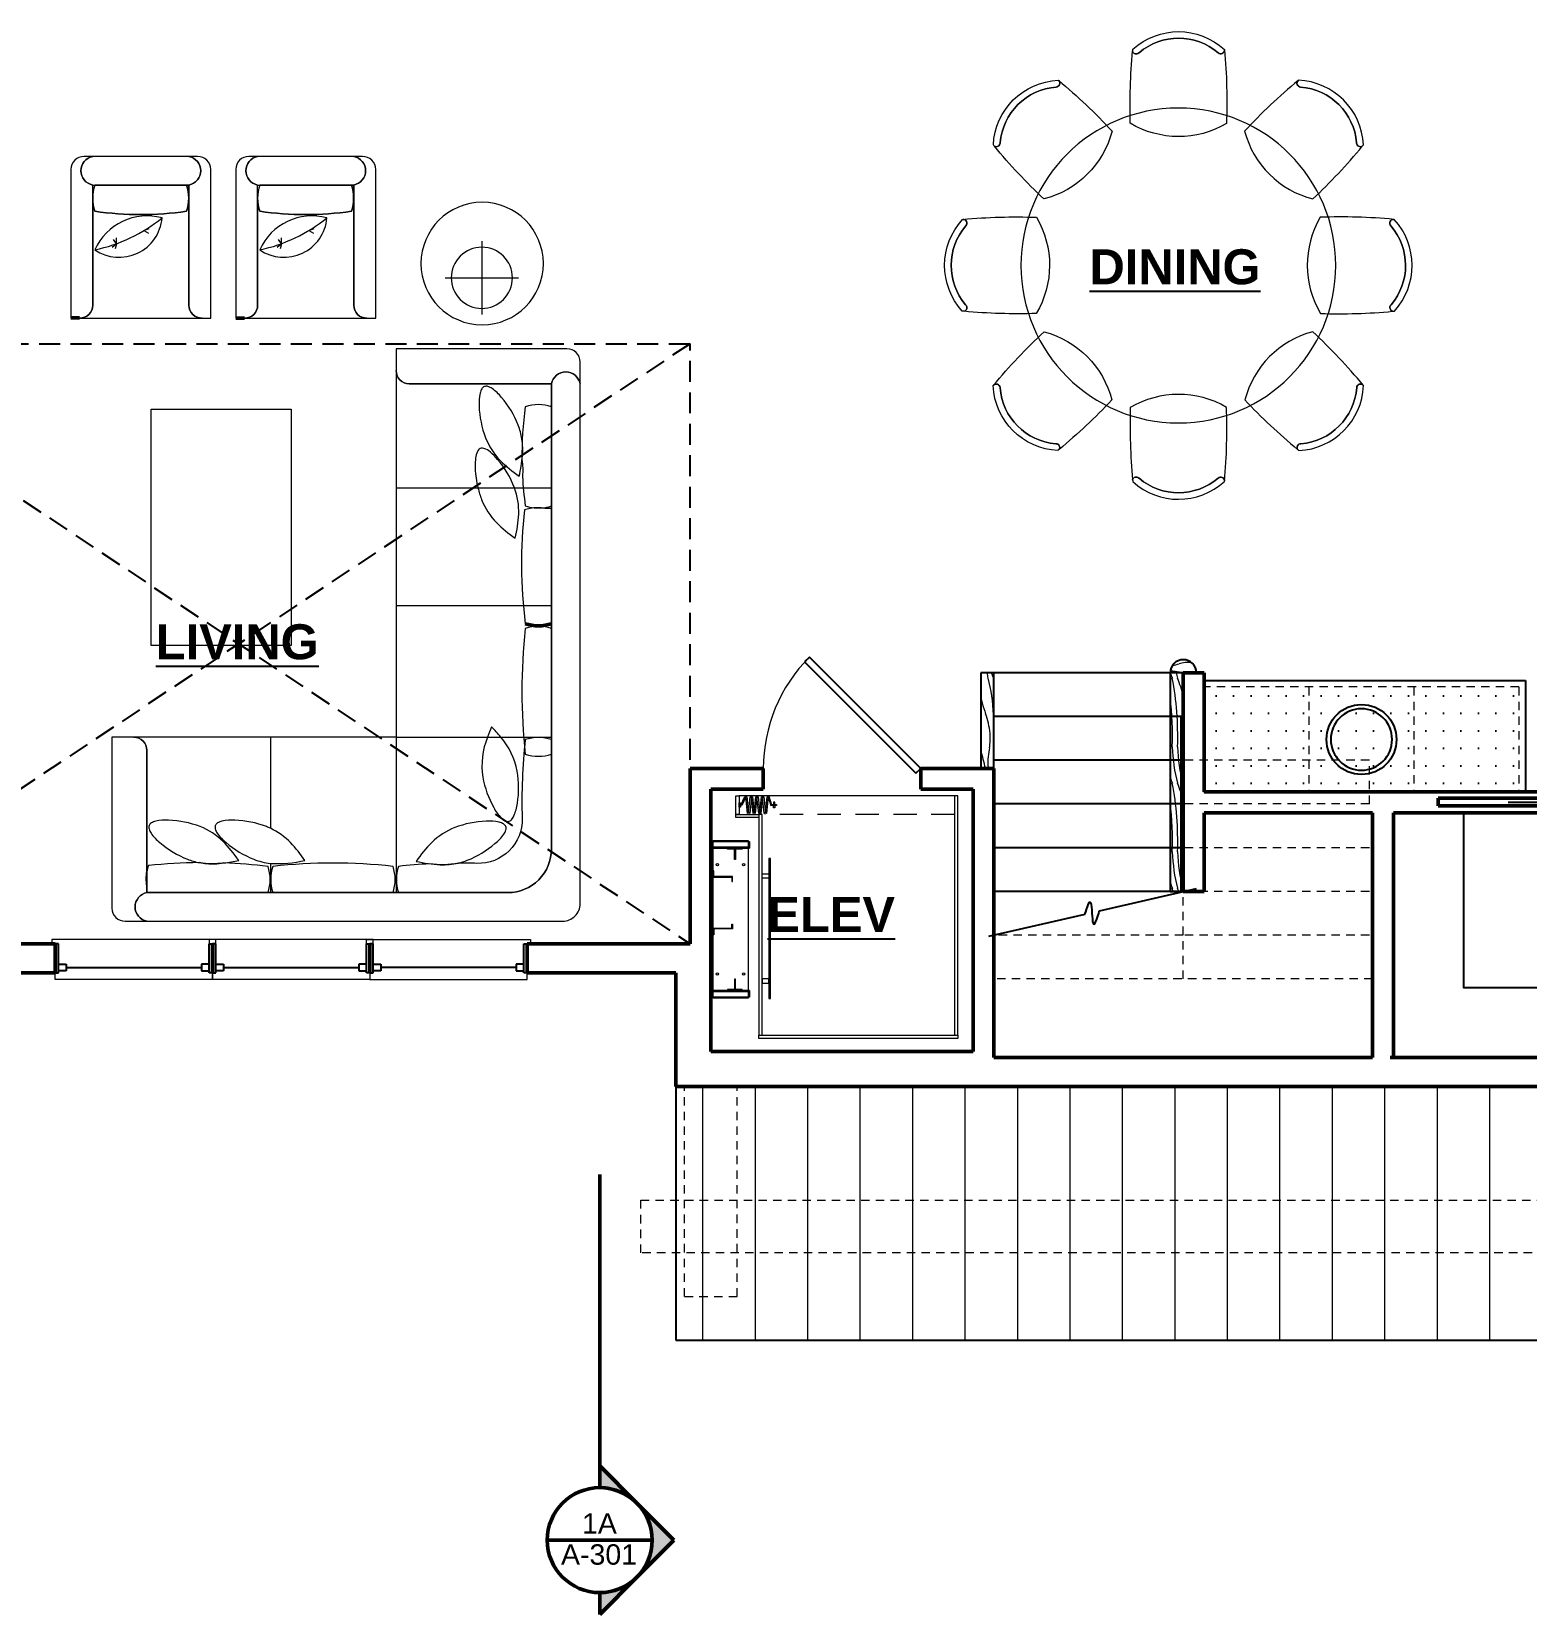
# Model space of a CAD drawing. Header units: inches. Extents: x -1373 to 690, y -94 to 608.
# Drawn here: x 105.1 to 447, y -94 to 267.9 of the extents above; entities that cross this region are included whole.
import ezdxf

# ---------------------------------------------------------------- set-up
doc = ezdxf.new("R2010")
doc.units = ezdxf.units.IN
doc.header["$MEASUREMENT"] = 0
for name, pattern in [('Dashed', [8.666667, 5.333333, -3.333334]), ('HIDDEN', [7.2, 4.8, -2.4]), ('short Dashed', [3.36, 1.92, -1.44])]:
    doc.linetypes.add(name, pattern=pattern)
for name, color, linetype, lineweight, true_color in [('0_Pen_No__97', 7, 'Continuous', 18, 0x666666), ('A-ANNO-MRKR-SECT_Pen_No__26', 7, 'Continuous', 50, 0x089920), ('A-CSWK.N_Pen_No__21', 7, 'Continuous', 13, 0x3687d9), ('A-CSWK.N_Pen_No__24', 7, 'Continuous', 25, 0x4d678c), ('A-EQPM.N_Pen_No__22', 7, 'Continuous', 13, 0x650066), ('A-STRS-INTR.N_Pen_No__11', 7, 'Continuous', 25, 0x5f2c00), ('A-WALL-PRTL.N_Pen_No__24', 7, 'Continuous', 25, 0x4d678c), ('Doors_Pen_No__3', 7, 'Continuous', 25, 0x8c4600), ('Doors_Pen_No__6', 7, 'Continuous', 18, 0x2c53a6), ('Drafting Fills_Pen_No__11', 7, 'Continuous', 25, 0x5f2c00), ('Drafting Fills_Pen_No__24', 7, 'Continuous', 25, 0x4d678c), ('New_0_Pen_No__53', 7, 'Continuous', 50, 0x974b00), ('P-FIXT.N_Pen_No__44', 7, 'Continuous', 25, 0x0000d1), ('Windows_Pen_No__3', 7, 'Continuous', 25, 0x8c4600), ('Windows_Pen_No__6', 7, 'Continuous', 18, 0x2c53a6)]:
    doc.layers.add(name, color=color, linetype=linetype, lineweight=lineweight, true_color=true_color)
for name, color, linetype, lineweight in [('A-ANNO-MRKR-ROOM_Pen_No__7', 172, 'Continuous', 25), ('A-ANNO-MRKR-SECT_Pen_No__7', 172, 'Continuous', 25), ('A-FURN.N_Pen_No__95', 252, 'Continuous', 18), ('A-STRS-INTR.N_Pen_No__95', 252, 'Continuous', 18), ('A-WALL-EXTR.N_Pen_No__1', 7, 'Continuous', 50), ('Cut Fills_Pen_No__96', 8, 'Continuous', 18), ('Doors_Pen_No__1', 7, 'Continuous', 50), ('Drafting Fills_Pen_No__95', 252, 'Continuous', 18), ('Drafting Fills_Pen_No__96', 8, 'Continuous', 18), ('Windows_Pen_No__1', 7, 'Continuous', 50)]:
    doc.layers.add(name, color=color, linetype=linetype, lineweight=lineweight)
for name, color, linetype in [('A-ANNO-MRKR-SECT', 7, 'Continuous'), ('A-WALL-EXTR.N', 7, 'Continuous'), ('A-WALL-PRTL.N', 7, 'Continuous'), ('Doors', 7, 'Continuous'), ('Drafting Fills', 7, 'Continuous'), ('P-FIXT.N', 7, 'Continuous'), ('Windows', 7, 'Continuous')]:
    doc.layers.add(name, color=color, linetype=linetype)
doc.styles.add('GENERATED_STYLE_1', font='')
doc.styles.add('GENERATED_STYLE_2', font='')
doc.styles.get('GENERATED_STYLE_1').set_extended_font_data('Arial')
doc.styles.get('GENERATED_STYLE_2').set_extended_font_data('Arial', bold=True)

# ---------------------------------------------------------------- blocks, each defined once
blk = doc.blocks.new('Wall_2', base_point=(252.43, 26.64))
at = {"layer": 'A-WALL-EXTR.N_Pen_No__1', "color": 7, "linetype": 'Continuous', "lineweight": 50, "flags": 128}
for points in [[(252.43, 26.64), (252.43, 34.64)], [(320.43, 34.64), (260.43, 34.64)], [(325.18, 33.26), (325.18, 34.64)], [(252.43, 26.64), (325.18, 26.64)]]:
    blk.add_lwpolyline(points, dxfattribs=at)
blk = doc.blocks.new('RW1-4 Doublehung')
at = {"layer": 'Windows_Pen_No__1', "color": 7, "linetype": 'Continuous', "lineweight": 50}
for p, q in [((-18, 0), (-18, -6.62)), ((18, 0), (18, -6.62))]:
    blk.add_line(p, q, dxfattribs=at)
at = {"layer": 'Windows_Pen_No__3', "color": 34, "linetype": 'Continuous', "lineweight": 25, "true_color": 0x8c4600}
for p, q in [((-18, 0), (-17.25, 0)), ((-18, -6.62), (-18, 0)), ((-17.5, 0), (-17.5, 0)), ((-17.25, 0), (-17.25, -6.62)), ((18, 0), (17.25, 0)), ((17.25, 0), (17.25, -6.62)), ((17.5, 0), (17.5, 0)), ((18, -6.62), (18, 0)), ((-15.5, -0.5), (-17.25, -0.5)), ((-17.25, -0.5), (-17.25, -2)), ((-17.25, -2), (-15.5, -2)), ((-15.5, -2), (-15.5, -0.5)), ((-15.5, -1.25), (15.5, -1.25)), ((15.5, -2), (15.5, -0.5)), ((15.5, -0.5), (17.25, -0.5)), ((17.25, -2), (15.5, -2)), ((17.25, -0.5), (17.25, -2)), ((-17.25, -6.62), (-18, -6.62)), ((-17.5, -6.62), (-17.5, -6.63)), ((17.25, -6.62), (18, -6.62)), ((17.5, -6.62), (17.5, -6.63))]:
    blk.add_line(p, q, dxfattribs=at)
at = {"layer": 'Windows_Pen_No__6', "color": 167, "linetype": 'Continuous', "lineweight": 18, "true_color": 0x2c53a6}
for p, q in [((18, 1.5), (-18, 1.5)), ((-18, 1.5), (-18, 0)), ((18, 0), (18, 1.5)), ((-18.75, -7.62), (-18.75, -6.62)), ((18.75, -6.62), (18.75, -7.62)), ((18.75, -7.62), (-18.75, -7.62))]:
    blk.add_line(p, q, dxfattribs=at)
blk = doc.blocks.new('Wall_11', base_point=(260.43, 52.64))
at = {"layer": 'A-WALL-EXTR.N_Pen_No__1', "color": 7, "linetype": 'Continuous', "lineweight": 50, "flags": 128}
for points in [[(44.43, 52.64), (44.43, 59.26)], [(110.43, 59.26), (49.18, 59.26)], [(255.68, 59.26), (218.43, 59.26)], [(260.43, 52.64), (260.43, 59.26)], [(44.43, 52.64), (110.43, 52.64)], [(218.43, 52.64), (252.43, 52.64)]]:
    blk.add_lwpolyline(points, dxfattribs=at)
at = {"layer": 'Windows', "color": 34, "linetype": 'Continuous', "lineweight": 25, "true_color": 0x8c4600, "xscale": -1, "zscale": 39.37007874015748, "rotation": 180}
for p in [(128.43, 52.64), (164.43, 52.64)]:
    blk.add_blockref('RW1-4 Doublehung', p, dxfattribs=at)
at = {"layer": 'Windows', "color": 34, "linetype": 'Continuous', "lineweight": 25, "true_color": 0x8c4600, "zscale": 39.37007874015748, "rotation": 180}
blk.add_blockref('RW1-4 Doublehung', (200.43, 52.64), dxfattribs=at)
blk = doc.blocks.new('Wall_15', base_point=(260.43, 52.64))
at = {"layer": 'A-WALL-EXTR.N_Pen_No__1', "color": 7, "linetype": 'Continuous', "lineweight": 50, "flags": 128}
for points in [[(255.68, 99.39), (260.43, 99.39)], [(255.68, 99.39), (255.68, 59.26)], [(260.43, 59.26), (260.43, 94.64)]]:
    blk.add_lwpolyline(points, dxfattribs=at)
blk = doc.blocks.new('RD02 Swing_4')
at = {"layer": 'Doors_Pen_No__1', "color": 7, "linetype": 'Continuous', "lineweight": 50}
for p, q in [((-18, 0), (-18, -4.75)), ((18, 0), (18, -4.75))]:
    blk.add_line(p, q, dxfattribs=at)
at = {"layer": 'Doors_Pen_No__3', "color": 34, "linetype": 'Continuous', "lineweight": 25, "true_color": 0x8c4600}
for p, q in [((-7.46, 25.46), (-8.57, 24.34)), ((18, 0), (-7.46, 25.46)), ((-8.57, 24.34), (16.89, -1.11)), ((-18, 0), (-18, -4.75)), ((16.89, -1.11), (18, 0)), ((18, 0), (18, -4.75))]:
    blk.add_line(p, q, dxfattribs=at)
at = {"layer": 'Doors_Pen_No__6', "color": 167, "linetype": 'Continuous', "lineweight": 18, "true_color": 0x2c53a6}
blk.add_arc((18, 0), 36, 135, 180, dxfattribs=at)
blk = doc.blocks.new('Wall_16', base_point=(260.43, 94.64))
at = {"layer": 'A-WALL-EXTR.N_Pen_No__1', "color": 7, "linetype": 'Continuous', "lineweight": 50}
for p, q in [((272.43, 94.64), (272.43, 99.39)), ((308.43, 94.64), (308.43, 99.39))]:
    blk.add_line(p, q, dxfattribs=at)
at = {"layer": 'A-WALL-EXTR.N_Pen_No__1', "color": 7, "linetype": 'Continuous', "lineweight": 50, "flags": 128}
for points in [[(272.43, 99.39), (260.43, 99.39)], [(325.18, 99.39), (308.43, 99.39)], [(325.18, 99.39), (325.18, 94.64)], [(260.43, 94.64), (272.43, 94.64)], [(308.43, 94.64), (320.43, 94.64)]]:
    blk.add_lwpolyline(points, dxfattribs=at)
at = {"layer": 'Doors', "color": 34, "linetype": 'Continuous', "lineweight": 25, "true_color": 0x8c4600, "zscale": 39.37007874015748}
blk.add_blockref('RD02 Swing_4', (290.43, 99.39), dxfattribs=at)
blk = doc.blocks.new('Wall_21', base_point=(252.43, 52.64))
at = {"layer": 'A-WALL-EXTR.N_Pen_No__1', "color": 7, "linetype": 'Continuous', "lineweight": 50, "flags": 128}
for points in [[(252.43, 52.64), (252.43, 34.64)], [(260.43, 34.64), (260.43, 52.64)]]:
    blk.add_lwpolyline(points, dxfattribs=at)
blk = doc.blocks.new('Wall_25', base_point=(368.5, 121.26))
at = {"layer": 'A-WALL-EXTR.N_Pen_No__1', "color": 7, "linetype": 'Continuous', "lineweight": 50, "flags": 128}
for points in [[(368.5, 121.26), (368.5, 71.26)], [(373.25, 121.26), (368.5, 121.26)], [(373.25, 94.01), (373.25, 121.26)], [(373.25, 71.26), (373.25, 89.26)], [(368.5, 71.26), (373.25, 71.26)]]:
    blk.add_lwpolyline(points, dxfattribs=at)
blk = doc.blocks.new('D1 Pocket 24')
at = {"layer": 'Doors_Pen_No__1', "color": 7, "linetype": 'Continuous', "lineweight": 50}
for p, q in [((-15, 1.5), (-15.75, 1.5)), ((-15, 1.5), (-15.75, 1.5)), ((-15, 1.5), (-15, 0)), ((-15, 1.5), (-15, 0)), ((-15, 1.5), (-15, 0)), ((-15, 0), (-15, -1.88)), ((-15, 0), (-15, -1.88)), ((15, 1.5), (15, 0)), ((15, 1.5), (15, 0)), ((15, 1.5), (15, 0)), ((15, 1.5), (15.75, 1.5)), ((15, 1.5), (15.75, 1.5)), ((15, 0), (15, -0.06)), ((15, 0), (15, -0.06)), ((-15, -3.25), (-16.5, -3.25)), ((-15, -3.25), (-16.5, -3.25)), ((-15, -1.88), (-15, -3.25)), ((-15, -1.88), (-15, -3.25)), ((15, -1.81), (15, -1.88)), ((15, -1.81), (15, -1.88)), ((15, -1.88), (15, -3.25)), ((15, -1.88), (15, -3.25)), ((15, -3.25), (16.5, -3.25)), ((15, -3.25), (16.5, -3.25))]:
    blk.add_line(p, q, dxfattribs=at)
at = {"layer": 'Doors_Pen_No__3', "color": 34, "linetype": 'Continuous', "lineweight": 25, "true_color": 0x8c4600}
for p, q in [((-15, 0), (-15, -1.88)), ((-14.75, 0), (-15, 0)), ((-14, 0), (-14.75, 0)), ((-14.75, 0), (-14.75, -1.88)), ((-14, -1.88), (-14, 0)), ((14.75, 0), (14.63, 0)), ((14.63, 0), (14.63, -0.06)), ((14.75, 0), (15, 0)), ((14.75, -0.06), (14.75, 0)), ((15, 0), (15, -0.06)), ((-14.75, -1.88), (-15, -1.88)), ((-14.75, -1.88), (-14, -1.88)), ((26, -0.94), (-2, -0.94)), ((14.63, -0.06), (14.75, -0.06)), ((14.75, -1.81), (14.63, -1.81)), ((14.63, -1.81), (14.63, -1.88)), ((14.63, -1.88), (14.75, -1.88)), ((14.75, -0.06), (15, -0.06)), ((14.75, -1.81), (15, -1.81)), ((14.75, -1.88), (14.75, -1.81)), ((14.75, -1.88), (15, -1.88)), ((15, -1.81), (15, -1.88))]:
    blk.add_line(p, q, dxfattribs=at)
blk = doc.blocks.new('Wall_30', base_point=(488.56, 94.01))
at = {"layer": 'A-WALL-EXTR.N_Pen_No__1', "color": 7, "linetype": 'Continuous', "lineweight": 50}
for p, q in [((426.81, 92.58), (454.06, 92.58)), ((426.81, 90.83), (426.81, 92.58)), ((454.06, 90.83), (426.81, 90.83)), ((453.81, 94.01), (452.31, 94.01)), ((453.81, 92.64), (453.81, 94.01)), ((453.81, 92.58), (453.81, 92.64)), ((453.81, 90.76), (453.81, 90.83)), ((453.81, 89.26), (453.81, 90.76)), ((453.81, 89.26), (453.81, 90.76)), ((483.81, 94.01), (485.31, 94.01)), ((483.81, 92.64), (483.81, 94.01)), ((483.81, 90.76), (483.81, 92.64)), ((483.81, 89.26), (483.81, 90.76)), ((483.81, 89.26), (483.81, 90.76)), ((453.81, 89.26), (453.06, 89.26)), ((483.81, 89.26), (484.56, 89.26))]:
    blk.add_line(p, q, dxfattribs=at)
at = {"layer": 'A-WALL-EXTR.N_Pen_No__1', "color": 7, "linetype": 'Continuous', "lineweight": 50, "flags": 128}
for points in [[(453.81, 94.01), (373.25, 94.01)], [(493.31, 94.01), (483.81, 94.01)], [(493.31, 94.01), (493.31, 89.26)], [(373.25, 89.26), (411.81, 89.26)], [(416.56, 89.26), (453.81, 89.26)], [(483.81, 89.26), (488.56, 89.26)]]:
    blk.add_lwpolyline(points, dxfattribs=at)
at = {"layer": 'Doors', "color": 34, "linetype": 'Continuous', "lineweight": 25, "true_color": 0x8c4600, "zscale": 39.37007874015748, "rotation": 180}
blk.add_blockref('D1 Pocket 24', (468.81, 90.76), dxfattribs=at)
blk = doc.blocks.new('RW1-3 Casement_2')
at = {"layer": 'Windows_Pen_No__1', "color": 7, "linetype": 'Continuous', "lineweight": 50}
for p, q in [((-12, 0), (-12, -6.62)), ((12, 0), (12, -6.62))]:
    blk.add_line(p, q, dxfattribs=at)
at = {"layer": 'Windows_Pen_No__3', "color": 34, "linetype": 'Continuous', "lineweight": 25, "true_color": 0x8c4600}
for p, q in [((-12, 0), (-11.25, 0)), ((-12, -6.62), (-12, 0)), ((-11.5, 0), (-11.5, 0)), ((-11.25, 0), (-11.25, -6.62)), ((12, 0), (11.25, 0)), ((11.25, 0), (11.25, -6.62)), ((11.5, 0), (11.5, 0)), ((12, -6.62), (12, 0)), ((-9.5, -1), (-11.25, -1)), ((-11.25, -1), (-11.25, -2.5)), ((-11.25, -2.5), (-9.5, -2.5)), ((-9.5, -2.5), (-9.5, -1)), ((-9.5, -1.75), (9.5, -1.75)), ((9.5, -2.5), (9.5, -1)), ((9.5, -1), (11.25, -1)), ((11.25, -2.5), (9.5, -2.5)), ((11.25, -1), (11.25, -2.5)), ((-11.25, -6.62), (-12, -6.62)), ((-11.5, -6.62), (-11.5, -6.63)), ((11.25, -6.62), (12, -6.62)), ((11.5, -6.62), (11.5, -6.63))]:
    blk.add_line(p, q, dxfattribs=at)
at = {"layer": 'Windows_Pen_No__6', "color": 167, "linetype": 'Continuous', "lineweight": 18, "true_color": 0x2c53a6}
for p, q in [((12, 1.5), (-12, 1.5)), ((-12, 1.5), (-12, 0)), ((12, 0), (12, 1.5)), ((-12.75, -7.62), (-12.75, -6.62)), ((12.75, -6.62), (12.75, -7.62)), ((12.75, -7.62), (-12.75, -7.62))]:
    blk.add_line(p, q, dxfattribs=at)
blk = doc.blocks.new('Wall_36', base_point=(415.81, 26.64))
at = {"layer": 'A-WALL-EXTR.N_Pen_No__1', "color": 7, "linetype": 'Continuous', "lineweight": 50, "flags": 128}
for points in [[(488.56, 33.26), (415.81, 33.26)], [(528.31, 33.26), (493.31, 33.26)], [(621.81, 33.26), (552.31, 33.26)], [(415.81, 26.64), (528.31, 26.64)], [(552.31, 26.64), (621.81, 26.64)]]:
    blk.add_lwpolyline(points, dxfattribs=at)
at = {"layer": 'Windows', "color": 34, "linetype": 'Continuous', "lineweight": 25, "true_color": 0x8c4600, "xscale": -1, "zscale": 39.37007874015748, "rotation": 180}
blk.add_blockref('RW1-3 Casement_2', (540.31, 26.64), dxfattribs=at)
blk = doc.blocks.new('Wall_37', base_point=(325.18, 26.64))
at = {"layer": 'A-WALL-EXTR.N_Pen_No__1', "color": 7, "linetype": 'Continuous', "lineweight": 50, "flags": 128}
for points in [[(411.81, 33.26), (325.18, 33.26)], [(325.18, 26.64), (415.81, 26.64)]]:
    blk.add_lwpolyline(points, dxfattribs=at)
blk = doc.blocks.new('Wall_38', base_point=(320.43, 94.64))
at = {"layer": 'A-WALL-EXTR.N_Pen_No__1', "color": 7, "linetype": 'Continuous', "lineweight": 50, "flags": 128}
for points in [[(320.43, 94.64), (320.43, 34.64)], [(325.18, 34.64), (325.18, 94.64)]]:
    blk.add_lwpolyline(points, dxfattribs=at)
blk = doc.blocks.new('Wall_39', base_point=(411.81, 26.64))
at = {"layer": 'A-WALL-EXTR.N_Pen_No__1', "color": 7, "linetype": 'Continuous', "lineweight": 50, "flags": 128}
for points in [[(411.81, 89.26), (411.81, 33.26)], [(416.56, 33.26), (416.56, 89.26)]]:
    blk.add_lwpolyline(points, dxfattribs=at)
blk = doc.blocks.new('*X127')
at = {"layer": 'Cut Fills_Pen_No__96', "color": 8, "linetype": 'Continuous', "lineweight": 18}
for centre, major_axis, start_param, end_param in [((307.26, 109.44), (0, 34.86), 5.020047, 5.058311), ((315.04, 110.41), (0, 20.09), 4.774161, 5.210188), ((330.48, 130.03), (0, 14.76), 2.207028, 2.31825), ((316.28, 110.41), (0, 20.09), 5.19427, 5.210188), ((331.43, 124.04), (0, 20.32), 1.999039, 2.06717), ((312.47, 107.21), (0, 20.17), 4.96294, 4.98436), ((318.85, 110.48), (0, 7), 4.404068, 4.96294), ((332.49, 125.19), (0, 22.74), 2.06717, 2.196749), ((318.1, 104.38), (0, 12.78), 4.949238, 5.338342), ((343.37, 109.24), (0, 36.59), 1.504981, 1.682896), ((320.29, 106.43), (0, 8.1), 4.421115, 4.830186), ((307.26, 85.44), (0, 34.86), 5.123921, 5.254972), ((325.93, 100.88), (0, 4.31), 1.282365, 1.925282), ((674.78, -106.12), (0, 732.06), 1.279522, 1.282365)]:
    blk.add_ellipse(centre, major_axis=major_axis, ratio=0.5, start_param=start_param, end_param=end_param, dxfattribs=at)
blk = doc.blocks.new('Wall_45', base_point=(325.18, 121.26))
at = {"layer": 'A-WALL-PRTL.N_Pen_No__24', "color": 165, "linetype": 'Continuous', "lineweight": 25, "true_color": 0x4d678c, "flags": 128}
for points in [[(322.18, 121.26), (322.18, 99.39)], [(325.18, 121.26), (322.18, 121.26)], [(325.18, 99.39), (325.18, 121.26)], [(322.18, 99.39), (325.18, 99.39)]]:
    blk.add_lwpolyline(points, dxfattribs=at)
at = {"layer": 'A-WALL-PRTL.N', "color": 165, "lineweight": 25, "true_color": 0x4d678c}
blk.add_blockref('*X127', (0, 0), dxfattribs=at)
blk = doc.blocks.new('*X129')
at = {"layer": 'Cut Fills_Pen_No__96', "color": 8, "linetype": 'Continuous', "lineweight": 18}
for centre, major_axis, start_param, end_param in [((349.44, 138.21), (34.86, 0), 5.208776, 5.257787), ((369.79, 121.44), (4.36, 0), 1.436539, 2.116194), ((364.88, 119.53), (4.31, 0), 1.282365, 1.406912), ((157.88, -229.31), (732.06, 0), 1.279522, 1.282365), ((370.43, 125.18), (8.1, 0), 4.421115, 4.453217)]:
    blk.add_ellipse(centre, major_axis=major_axis, ratio=0.5, start_param=start_param, end_param=end_param, dxfattribs=at)
blk = doc.blocks.new('Wall_46', base_point=(371.5, 121.26))
at = {"layer": 'A-WALL-PRTL.N_Pen_No__24', "color": 165, "linetype": 'Continuous', "lineweight": 25, "true_color": 0x4d678c, "flags": 128}
blk.add_lwpolyline([(368.5, 121.26), (371.5, 121.26)], dxfattribs=at)
at = {"layer": 'A-WALL-PRTL.N_Pen_No__24', "color": 165, "linetype": 'Continuous', "lineweight": 25, "true_color": 0x4d678c}
blk.add_arc((368.5, 121.26), 3, 0, 180, dxfattribs=at)
at = {"layer": 'A-WALL-PRTL.N', "color": 165, "lineweight": 25, "true_color": 0x4d678c}
blk.add_blockref('*X129', (0, 0), dxfattribs=at)
blk = doc.blocks.new('Multi Style Sink 24_2')
at = {"layer": 'P-FIXT.N_Pen_No__44', "color": 172, "linetype": 'Continuous', "lineweight": 25, "true_color": 0x0000d1, "flags": 128}
blk.add_lwpolyline([(16, 8, 1), (0, 8, 1)], format="xyb", close=True, dxfattribs=at)
at = {"layer": 'P-FIXT.N_Pen_No__44', "color": 172, "linetype": 'Continuous', "lineweight": 25, "true_color": 0x0000d1}
blk.add_circle((8, 8), 7.02, dxfattribs=at)
blk = doc.blocks.new('Cutting Plane_1', base_point=(235.01, -60.11))
at = {"layer": 'Drafting Fills', "linetype": 'Continuous', "lineweight": 0, "true_color": 0x000000}
for points in [[(235.01, -60.11), (235.01, -65.08), (236.89, -65.23), (238.72, -65.67), (240.46, -66.39), (242.07, -67.37), (243.5, -68.59)], [(251.99, -77.08), (243.5, -68.59, -0.414214), (243.5, -85.56)], [(235.01, -94.05), (243.5, -85.56, -0.198912), (235.01, -89.08)]]:
    blk.add_hatch(color=178, dxfattribs=at).paths.add_polyline_path(points)
at = {"layer": 'A-ANNO-MRKR-SECT_Pen_No__26', "color": 104, "linetype": 'Continuous', "lineweight": 50, "true_color": 0x089920}
for p, q in [((235.01, -60.11), (235.01, 6.56)), ((247.01, -77.08), (223.01, -77.08))]:
    blk.add_line(p, q, dxfattribs=at)
at = {"layer": 'A-ANNO-MRKR-SECT_Pen_No__26', "color": 104, "linetype": 'Continuous', "lineweight": 50, "true_color": 0x089920, "flags": 128}
blk.add_lwpolyline([(235.01, -60.11), (235.01, -65.08), (236.89, -65.23), (238.72, -65.67), (240.46, -66.39), (242.07, -67.37), (243.5, -68.59)], close=True, dxfattribs=at)
for points in [[(251.99, -77.08), (243.5, -68.59, -0.414214), (243.5, -85.56)], [(235.01, -94.05), (235.01, -89.08, 0.198912), (243.5, -85.56)]]:
    blk.add_lwpolyline(points, format="xyb", close=True, dxfattribs=at)
at = {"layer": 'A-ANNO-MRKR-SECT_Pen_No__26', "color": 104, "linetype": 'Continuous', "lineweight": 50, "true_color": 0x089920}
blk.add_circle((235.01, -77.08), 12, dxfattribs=at)
at = {"layer": 'A-ANNO-MRKR-SECT_Pen_No__7', "color": 172, "lineweight": 25, "char_height": 4.6667, "attachment_point": 9, "style": 'GENERATED_STYLE_1'}
for s, insert in [('\\A1;{\\pqr;\\fArial|b0|i0|c0|p34;1A}', (238.93, -75.61)), ('\\A1;{\\pqr;\\fArial|b0|i0|c0|p34;A-301}', (243.55, -82.76))]:
    blk.add_mtext(s, dxfattribs=dict(at, insert=insert))
blk = doc.blocks.new('*X176')
at = {"layer": 'Cut Fills_Pen_No__96', "color": 8, "linetype": 'Continuous', "lineweight": 18}
for centre, major_axis, start_param, end_param in [((373.79, 132.79), (0, 20.17), 2.178945, 2.257511), ((348.93, 106.76), (0, 36.59), 4.646574, 5.0826), ((376.01, 129.59), (0, 20.09), 1.998309, 2.068595), ((359.39, 107.21), (0, 20.17), 5.156233, 5.399103), ((377.21, 129.59), (0, 20.09), 1.998309, 2.068595), ((378.35, 124.04), (0, 20.32), 1.770836, 1.818903), ((347.73, 106.76), (0, 36.59), 4.646574, 4.95392), ((376.01, 105.59), (0, 20.09), 1.632569, 2.068595), ((377.21, 105.59), (0, 20.09), 1.632569, 2.068595), ((373.79, 108.79), (0, 20.17), 2.176539, 2.257511), ((348.93, 82.76), (0, 36.59), 4.646574, 5.0826), ((359.39, 83.21), (0, 20.17), 5.156233, 5.399103), ((378.35, 100.04), (0, 20.32), 1.770836, 1.818903), ((347.73, 82.76), (0, 36.59), 4.646574, 4.95392), ((376.01, 81.59), (0, 20.09), 1.632569, 2.068595), ((377.21, 81.59), (0, 20.09), 1.632569, 2.068595), ((373.79, 84.79), (0, 20.17), 2.176539, 2.257511), ((348.93, 58.76), (0, 36.59), 5.061097, 5.0826), ((359.39, 59.21), (0, 20.17), 5.352734, 5.399103), ((378.35, 76.04), (0, 20.32), 1.770836, 1.807973)]:
    blk.add_ellipse(centre, major_axis=major_axis, ratio=0.5, start_param=start_param, end_param=end_param, dxfattribs=at)
blk = doc.blocks.new('Wall_52', base_point=(365.5, 71.26))
at = {"layer": 'A-WALL-PRTL.N_Pen_No__24', "color": 165, "linetype": 'Continuous', "lineweight": 25, "true_color": 0x4d678c, "flags": 128}
for points in [[(365.5, 121.26), (365.5, 71.26)], [(368.5, 71.26), (368.5, 121.26)], [(365.5, 71.26), (368.5, 71.26)]]:
    blk.add_lwpolyline(points, dxfattribs=at)
at = {"layer": 'A-WALL-PRTL.N', "color": 165, "lineweight": 25, "true_color": 0x4d678c}
blk.add_blockref('*X176', (0, 0), dxfattribs=at)

msp = doc.modelspace()

# ---------------------------------------------------------------- hatches: boundary and pattern name
at = {"layer": 'Drafting Fills_Pen_No__24', "linetype": 'Continuous', "lineweight": 25, "true_color": 0x4d678c}
h = msp.add_hatch(dxfattribs=at)
h.set_pattern_fill('Dot_Grid_04_0', color=165, style=0, pattern_type=2)
h.set_pattern_definition([(0, (0, 0), (0, 4), [0, -4])])
h.paths.add_polyline_path([(446.75, 119.51), (446.75, 94.01), (373.25, 94.01), (373.25, 119.51)])
at = {"layer": 'Drafting Fills_Pen_No__96', "linetype": 'Continuous', "lineweight": 18}
h = msp.add_hatch(dxfattribs=at)
h.set_pattern_fill('ROOF_Standing_Seam_12_', color=8, style=0, pattern_type=2)
h.set_pattern_definition([(90, (318.605, -3.362), (-12, 0), [])])
h.paths.add_polyline_path([(252.43, -31.36), (628.43, -31.36), (628.43, 26.64), (252.43, 26.64)])

# ---------------------------------------------------------------- linework, layer by layer
at = {"layer": '0_Pen_No__97', "color": 251, "linetype": 'short Dashed', "lineweight": 18, "true_color": 0x666666}
for p, q in [((254.43, -21.36), (254.43, 26.64)), ((266.43, -21.36), (266.43, 26.64)), ((244.43, -11.36), (244.43, 0.64)), ((244.43, 0.64), (636.43, 0.64)), ((636.43, -11.36), (244.43, -11.36)), ((254.43, -21.36), (266.43, -21.36))]:
    msp.add_line(p, q, dxfattribs=at)
at = {"layer": 'A-CSWK.N_Pen_No__21', "color": 145, "linetype": 'short Dashed', "lineweight": 13, "true_color": 0x3687d9}
for p, q in [((445.25, 118.01), (373.25, 118.01)), ((397.25, 118.01), (397.25, 94.01)), ((421.25, 118.01), (421.25, 94.01)), ((445.25, 118.01), (445.25, 94.01))]:
    msp.add_line(p, q, dxfattribs=at)
at = {"layer": 'A-CSWK.N_Pen_No__24', "color": 165, "linetype": 'HIDDEN', "lineweight": 25, "true_color": 0x4d678c}
for p, q in [((49.18, 196.51), (255.68, 196.51)), ((49.18, 196.51), (255.68, 59.26)), ((255.68, 196.51), (49.18, 59.26)), ((255.68, 101.39), (255.68, 196.51))]:
    msp.add_line(p, q, dxfattribs=at)
at = {"layer": 'A-EQPM.N_Pen_No__22', "color": 206, "linetype": 'Continuous', "lineweight": 13, "true_color": 0x650066, "flags": 128}
for points in [[(266.18, 88.89), (266.18, 93.14), (266.93, 93.14), (266.93, 88.89)], [(266.93, 90.51), (266.93, 91.51), (267.19, 91.51), (267.19, 90.51)], [(267.55, 90.93), (267.3, 91), (268.17, 92.95), (268.41, 92.89)], [(268.41, 92.89), (268.67, 92.91), (269.06, 89.14), (268.8, 89.11)], [(269.44, 92.91), (269.7, 92.89), (269.31, 89.11), (269.06, 89.14)], [(269.7, 92.89), (269.95, 92.91), (270.34, 89.14), (270.08, 89.11)], [(270.72, 92.91), (270.98, 92.89), (270.6, 89.11), (270.34, 89.14)], [(270.98, 92.89), (271.24, 92.91), (271.62, 89.14), (271.37, 89.11)], [(272.01, 92.91), (272.26, 92.89), (271.88, 89.11), (271.62, 89.14)], [(272.26, 92.89), (272.52, 92.91), (272.91, 89.14), (272.65, 89.11)], [(273.29, 92.91), (273.55, 92.89), (273.16, 89.11), (272.91, 89.14)], [(273.8, 92.95), (273.55, 92.89), (274.16, 90.93), (274.41, 91)], [(275.43, 90.89), (274.4, 90.89), (274.4, 91.14), (275.43, 91.14)], [(274.79, 91.14), (275.05, 91.14), (275.05, 91.64), (274.79, 91.64)], [(274.79, 90.89), (275.05, 90.89), (275.05, 90.39), (274.79, 90.39)], [(316.18, 38.39), (316.93, 38.39), (316.93, 93.14), (316.18, 93.14)], [(271.43, 88.89), (271.43, 88.14), (266.18, 88.14), (266.18, 88.89)], [(271.43, 38.39), (272.18, 38.39), (272.18, 88.89), (271.43, 88.89)], [(268.93, 82.89), (268.93, 46.89), (260.93, 46.89), (260.93, 82.89)], [(269.25, 82.67), (269.25, 81.17), (260.93, 81.17), (260.93, 82.67)], [(269.25, 81.17), (269.25, 81.42), (260.93, 81.42), (260.93, 81.17)], [(267.62, 81.17), (267.62, 80.92), (266.06, 80.92), (266.06, 78.54), (265.81, 78.54), (265.81, 80.92), (264.25, 80.92), (264.25, 81.17)], [(260.93, 76), (260.93, 74.5), (265.22, 74.5), (265.22, 73.56), (265.4, 73.56), (265.4, 74.68), (261.11, 74.68), (261.11, 76)], [(274.06, 78.76), (273.68, 78.76), (273.68, 46.76), (274.06, 46.76)], [(273.68, 74.26), (272.18, 74.26), (272.18, 75.26), (273.68, 75.26)], [(260.93, 61.36), (260.93, 62.86), (265.22, 62.86), (265.22, 63.8), (265.4, 63.8), (265.4, 62.68), (261.11, 62.68), (261.11, 61.36)], [(267.62, 48.61), (267.62, 48.86), (266.06, 48.86), (266.06, 51.23), (265.81, 51.23), (265.81, 48.86), (264.25, 48.86), (264.25, 48.61)], [(273.68, 51.26), (272.18, 51.26), (272.18, 50.26), (273.68, 50.26)], [(269.25, 48.61), (269.25, 47.11), (260.93, 47.11), (260.93, 48.61)], [(269.25, 48.36), (269.25, 48.61), (260.93, 48.61), (260.93, 48.36)], [(316.93, 37.64), (271.43, 37.64), (271.43, 38.39), (316.93, 38.39)]]:
    msp.add_lwpolyline(points, close=True, dxfattribs=at)
msp.add_lwpolyline([(316.93, 93.14), (266.93, 93.14)], dxfattribs=at)
at = {"layer": 'A-EQPM.N_Pen_No__22', "color": 206, "linetype": 'Dashed', "lineweight": 13, "true_color": 0x650066, "flags": 128}
msp.add_lwpolyline([(316.18, 88.89), (272.81, 88.89)], dxfattribs=at)
at = {"layer": 'A-EQPM.N_Pen_No__22', "color": 206, "linetype": 'Continuous', "lineweight": 13, "true_color": 0x650066, "flags": 128}
for points in [[(261.93, 77.11, -1), (261.93, 77.67, -1)], [(267.93, 77.11, -1), (267.93, 77.67, -1)], [(261.93, 52.11, -1), (261.93, 52.67, -1)], [(267.93, 52.11, -1), (267.93, 52.67, -1)]]:
    msp.add_lwpolyline(points, format="xyb", close=True, dxfattribs=at)
at = {"layer": 'A-FURN.N_Pen_No__95', "color": 252, "linetype": 'Continuous', "lineweight": 18}
for p, q in [((130.75, 222.39), (131.97, 222.82)), ((130.75, 222.39), (131.78, 221.78)), ((168.47, 222.39), (169.68, 222.82)), ((168.47, 222.39), (169.5, 221.78)), ((124.46, 219.38), (123.48, 218.5)), ((124.46, 219.38), (123.78, 220.37)), ((124.46, 219.38), (124.19, 218.22)), ((124.46, 219.38), (124.46, 220.7)), ((162.18, 219.38), (161.2, 218.5)), ((162.18, 219.38), (161.5, 220.37)), ((162.18, 219.38), (161.91, 218.22)), ((162.18, 219.38), (162.18, 220.7)), ((208.05, 219.99), (208.05, 203.17)), ((199.64, 211.58), (216.46, 211.58)), ((188.43, 163.54), (223.98, 163.54)), ((188.43, 136.63), (223.98, 136.63)), ((159.68, 106.53), (159.68, 85.7)), ((188.43, 106.53), (188.43, 70.99)), ((188.43, 106.53), (223.98, 106.53)), ((159.68, 77.67), (159.68, 70.99))]:
    msp.add_line(p, q, dxfattribs=at)
for centre, radius, start, end in [((131.45, 212.67), 13.06, 74.6809, 156.0363), ((111.9, 253.92), 36.75, 281.9643, 308.7529), ((125.06, 226.14), 9.88, 235.8291, 354.8881), ((169.17, 212.67), 13.06, 74.6809, 156.0363), ((149.62, 253.92), 36.75, 281.9643, 308.7529), ((162.78, 226.14), 9.88, 235.8291, 354.8881)]:
    msp.add_arc(centre, radius, start, end, dxfattribs=at)
at = {"layer": 'A-STRS-INTR.N_Pen_No__11', "color": 38, "linetype": 'Continuous', "lineweight": 25, "true_color": 0x5f2c00}
for p, q in [((368.5, 121.26), (325.18, 121.26)), ((367.98, 111.26), (325.18, 111.26)), ((325.18, 99.39), (325.18, 111.26)), ((367.98, 71.26), (367.98, 111.26)), ((367.98, 101.26), (325.18, 101.26)), ((367.98, 91.26), (325.18, 91.26)), ((367.98, 81.26), (325.18, 81.26)), ((368.5, 71.26), (325.18, 71.26)), ((349.33, 66.84), (371.49, 71.95)), ((324.04, 61), (346.05, 66.08))]:
    msp.add_line(p, q, dxfattribs=at)
msp.add_open_spline([(346.05, 66.08), (346.05, 66.08), (346.26, 66.93), (346.55, 67.75), (348.25, 72.51), (346.92, 60.12), (348.73, 64.91), (349.09, 65.86), (349.33, 66.84), (349.33, 66.84)], degree=3, knots=[0, 0, 0, 0, 1, 1, 1, 2, 2, 2, 3, 3, 3, 3], dxfattribs=at)
at = {"layer": 'A-STRS-INTR.N_Pen_No__95', "color": 252, "linetype": 'short Dashed', "lineweight": 18}
for p, q in [((411.06, 101.26), (368.5, 101.26)), ((411.06, 91.26), (411.06, 101.26)), ((411.06, 91.26), (368.5, 91.26)), ((411.06, 81.26), (368.5, 81.26)), ((411.06, 71.26), (368.5, 71.26)), ((368.5, 51.26), (368.5, 71.26)), ((368.5, 61.26), (325.18, 61.26)), ((411.06, 61.26), (368.5, 61.26)), ((411.81, 51.26), (325.18, 51.26))]:
    msp.add_line(p, q, dxfattribs=at)
at = {"layer": 'Drafting Fills_Pen_No__11', "color": 38, "linetype": 'Continuous', "lineweight": 25, "true_color": 0x5f2c00, "flags": 128}
for points in [[(446.75, 119.51), (446.75, 94.01), (373.25, 94.01), (373.25, 119.51)], [(416.56, 89.26), (432.56, 89.26), (432.56, 49.26), (488.56, 49.26), (488.56, 33.26), (416.56, 33.26)]]:
    msp.add_lwpolyline(points, close=True, dxfattribs=at)
at = {"layer": 'Drafting Fills_Pen_No__24', "color": 165, "linetype": 'Continuous', "lineweight": 25, "true_color": 0x4d678c, "flags": 128}
msp.add_lwpolyline([(252.43, -31.36), (628.43, -31.36), (628.43, 26.64), (252.43, 26.64)], close=True, dxfattribs=at)
at = {"layer": 'Drafting Fills_Pen_No__95', "color": 252, "linetype": 'Continuous', "lineweight": 18, "flags": 128}
for points in [[(377.91, 263.77, -0.000182), (377.92, 263.67, -0.668608), (376.47, 263.02, 0.367929), (358.37, 263.06), (358.31, 263.02, -0.564073), (356.9, 263.42, -0.000774), (356.94, 263.83, -0.388225)], [(358.37, 263.06, -0.367929), (376.47, 263.02, 0.668608), (377.92, 263.67, -0.031702), (378.38, 246.85, -0.272726), (356.38, 246.91, -0.03111), (356.9, 263.42, 0.564073), (358.31, 263.02)], [(339.91, 256.76, -0.000182), (339.99, 256.7, -0.668608), (339.43, 255.21, 0.367929), (326.6, 242.45), (326.59, 242.37, -0.564073), (325.31, 241.66, -0.000774), (325.05, 241.97, -0.388225)], [(326.6, 242.45, -0.367929), (339.43, 255.21, 0.668608), (339.99, 256.7, -0.031702), (352.21, 245.13, -0.272726), (336.62, 229.62, -0.03111), (325.31, 241.66, 0.564073), (326.59, 242.37)], [(408.14, 242.45, 0.367929), (395.31, 255.21, -0.668608), (394.76, 256.7, 0.031702), (382.53, 245.13, 0.272726), (398.13, 229.62, 0.03111), (409.44, 241.66, -0.564073), (408.15, 242.37)], [(394.83, 256.76, 0.000182), (394.76, 256.7, 0.668608), (395.31, 255.21, -0.367929), (408.14, 242.45), (408.15, 242.37, 0.564073), (409.44, 241.66, 0.000774), (409.7, 241.97, 0.388225)], [(403.37, 214.4, 1), (331.37, 214.4, 1)], [(114.04, 202.34), (116.04, 202.34, 0.414214), (119.04, 205.34), (119.04, 232.8, -0.825811), (119.04, 239.34), (117.04, 239.34, 0.414214), (114.04, 236.34)], [(119.04, 239.34, 0.825811), (119.04, 232.8), (141.04, 232.8, 0.825811), (141.04, 239.34)], [(146.04, 236.34, 0.414214), (143.04, 239.34), (141.04, 239.34, -0.825811), (141.04, 232.8), (141.04, 205.34, 0.414214), (144.04, 202.34), (146.04, 202.34)], [(151.76, 202.34), (153.76, 202.34, 0.414214), (156.76, 205.34), (156.76, 232.8, -0.825811), (156.76, 239.34), (154.76, 239.34, 0.414214), (151.76, 236.34)], [(156.76, 239.34, 0.825811), (156.76, 232.8), (178.76, 232.8, 0.825811), (178.76, 239.34)], [(183.76, 236.34, 0.414214), (180.76, 239.34), (178.76, 239.34, -0.825811), (178.76, 232.8), (178.76, 205.34, 0.414214), (181.76, 202.34), (183.76, 202.34)], [(141.04, 232.8), (140.5, 232.8, -0.162606), (140.5, 226.8, -0.073093), (119.53, 226.8, -0.080773), (119.04, 229.8), (119.04, 205.34, -0.414214), (116.04, 202.34), (144.04, 202.34, -0.414214), (141.04, 205.34)], [(119.53, 226.8, 0.073093), (140.5, 226.8, 0.162606), (140.5, 232.8), (119.53, 232.8, 0.162606)], [(178.76, 232.8), (178.22, 232.8, -0.162606), (178.22, 226.8, -0.073093), (157.25, 226.8, -0.080773), (156.76, 229.8), (156.76, 205.34, -0.414214), (153.76, 202.34), (181.76, 202.34, -0.414214), (178.76, 205.34)], [(157.25, 226.8, 0.073093), (178.22, 226.8, 0.162606), (178.22, 232.8), (157.25, 232.8, 0.162606)], [(194.12, 214.84, 1), (222.12, 214.84, 1)], [(318.01, 224.94, -0.000182), (318.1, 224.95, -0.668608), (318.76, 223.5, 0.367929), (318.71, 205.4), (318.76, 205.35, -0.564073), (318.36, 203.93, -0.000774), (317.95, 203.97, -0.388225)], [(318.71, 205.4, -0.367929), (318.76, 223.5, 0.668608), (318.1, 224.95, -0.031702), (334.93, 225.41, -0.272726), (334.87, 203.41, -0.03111), (318.36, 203.93, 0.564073), (318.76, 205.35)], [(416.03, 205.4, 0.367929), (415.98, 223.5, -0.668608), (416.64, 224.95, 0.031702), (399.82, 225.41, 0.272726), (399.88, 203.41, 0.03111), (416.38, 203.93, -0.564073), (415.98, 205.35)], [(416.74, 224.94, 0.000182), (416.64, 224.95, 0.668608), (415.98, 223.5, -0.367929), (416.03, 205.4), (415.98, 205.35, 0.564073), (416.38, 203.93, 0.000774), (416.79, 203.97, 0.388225)], [(208.05, 218.57, 0.414214), (201.05, 211.57, 0.414214), (208.05, 204.57, 0.414214), (215.05, 211.57, 0.000127), (215.05, 211.58, 0.414065)], [(339.33, 173.63, -0.367929), (326.57, 186.46, 0.668608), (325.08, 187.02, -0.031702), (336.64, 199.24, -0.272726), (352.16, 183.65, -0.03111), (340.12, 172.34, 0.564073), (339.4, 173.63)], [(395.42, 173.63, 0.367929), (408.18, 186.46, -0.668608), (409.67, 187.02, 0.031702), (398.1, 199.24, 0.272726), (382.58, 183.65, 0.03111), (394.62, 172.34, -0.564073), (395.34, 173.63)], [(230.52, 187.35), (230.52, 192.35, 0.414214), (227.52, 195.35), (188.43, 195.35), (188.43, 190.35, 0.414214), (191.43, 187.35), (223.98, 187.35, -0.825811)], [(188.43, 106.53), (128.43, 106.53, -0.414214), (131.43, 103.53), (131.43, 70.99), (213.98, 70.99, 0.414214), (223.98, 80.99), (223.98, 187.35), (191.43, 187.35, -0.414214), (188.43, 190.35), (188.43, 187.35)], [(131.43, 70.99, 0.825811), (131.43, 64.45), (226.52, 64.45, 0.414214), (230.52, 68.45), (230.52, 187.35, 0.825811), (223.98, 187.35), (223.98, 80.99, -0.414214), (213.98, 70.99)], [(216.6, 166.21, 0.02953), (217.34, 170.87, 0.058567), (217.22, 174.69, 0.05436), (216.35, 177.91, 0.083719), (212.55, 184.23, 0.070456), (210.38, 186.26, 0.080416), (209.43, 186.72, 0.159935), (208.63, 186.71, 0.159935), (208.04, 186.18, 0.080416), (207.65, 185.2, 0.070456), (207.42, 182.24, 0.083719), (208.89, 175.01, 0.100645), (212.26, 169.79, 0.041399)], [(325.01, 186.95, -0.000182), (325.08, 187.02, -0.668608), (326.57, 186.46, 0.367929), (339.33, 173.63), (339.4, 173.63, -0.564073), (340.12, 172.34, -0.000774), (339.8, 172.08, -0.388225)], [(358.37, 165.74, 0.367929), (376.47, 165.79, -0.668608), (377.92, 165.13, 0.031702), (378.38, 181.96, 0.272726), (356.38, 181.9, 0.03111), (356.9, 165.39, -0.564073), (358.31, 165.79)], [(409.73, 186.95, 0.000182), (409.67, 187.02, 0.668608), (408.18, 186.46, -0.367929), (395.42, 173.63), (395.34, 173.63, 0.564073), (394.62, 172.34, 0.000774), (394.94, 172.08, 0.388225)], [(217.98, 159.4, 0.054113), (219.98, 158.96, -0.048286), (221.8, 158.95, 0.058955), (223.98, 159.4), (223.98, 182.1, 0.162606), (217.98, 182.1, 0.035942), (217.22, 170, -0.058567), (217.34, 166.18, 0.020165)], [(206.57, 169.93, 0.034418), (206.52, 167.99, 0.048387), (207.16, 163.54, 0.034078), (207.99, 160.85, 0.100645), (211.36, 155.62, 0.041399), (215.7, 152.04, 0.040165), (216.48, 157.53, 0.098557), (215.52, 163.54, 0.08704), (211.65, 170.07, 0.046191), (210, 171.71, 0.104806), (208.53, 172.56, 0.111439), (207.91, 172.6, 0.123095), (207.47, 172.39, 0.085268), (207.13, 172.01, 0.054814), (206.87, 171.45, 0.061267)], [(377.91, 165.04, 0.000182), (377.92, 165.13, 0.668608), (376.47, 165.79, -0.367929), (358.37, 165.74), (358.31, 165.79, 0.564073), (356.9, 165.39, 0.000774), (356.94, 164.98, 0.388225)], [(222.49, 158.85, 0.090253), (219.1, 158.85, 0.035608), (217.8, 158.51, 0.058882), (217.98, 132.48, 0.162606), (223.98, 132.48), (223.98, 158.85)], [(217.98, 102.66, 0.162606), (223.98, 102.66), (223.98, 131.38, 0.162606), (217.98, 131.38, 0.053372)], [(209.33, 106.53, 0.133538), (208.26, 97.39, 0.083719), (210.75, 90.45, 0.070456), (212.48, 88.04, 0.080416), (213.33, 87.4, 0.159935), (214.11, 87.26, 0.159935), (214.8, 87.66, 0.080416), (215.37, 88.55, 0.070456), (216.17, 91.41, 0.083719), (216.14, 98.79, 0.128731), (212.39, 106.53, 0.013656), (210.28, 108.92, 0.00893)], [(123.43, 67.45, 0.414214), (126.43, 64.45), (131.43, 64.45, -0.825811), (131.43, 70.99), (131.43, 72.48, -0.090253), (131.43, 75.87), (131.43, 103.53, 0.414214), (128.43, 106.53), (123.43, 106.53)], [(188.99, 70.99), (213.98, 70.99, 0.414214), (223.98, 80.99), (223.98, 105.98, 0.162606), (217.98, 105.98, 0.033475), (217.26, 87.95, -0.432239), (206.93, 77.68, 0.008571), (202.69, 77.76, -0.094561), (196.12, 77.58, 0.014483), (188.99, 76.99, 0.162606)], [(131.92, 86.34, 0.159935), (131.91, 85.54, 0.080416), (132.37, 84.58, 0.070456), (134.4, 82.42, 0.083719), (140.72, 78.62, 0.045356), (143.42, 77.84, 0.049387), (146.87, 77.58, 0.025419), (149.05, 77.77, 0.015767), (152.43, 78.37, 0.041399), (148.85, 82.71, 0.100645), (143.62, 86.08, 0.083719), (136.39, 87.55, 0.070456), (133.44, 87.32, 0.080416), (132.45, 86.93, 0.159935)], [(147.08, 86.34, 0.159935), (147.07, 85.54, 0.080416), (147.53, 84.58, 0.070456), (149.56, 82.42, 0.083719), (155.89, 78.62, 0.06423), (159.68, 77.67, 0.077696), (167.59, 78.37, 0.035906), (164.29, 82.42, 0.090892), (159.68, 85.7, 0.015149), (158.78, 86.08, 0.083719), (151.56, 87.55, 0.070456), (148.6, 87.32, 0.080416), (147.61, 86.93, 0.159935)], [(193.02, 78.14, 0.040007), (198.49, 77.36, 0.060344), (202.69, 77.76, 0.03405), (204.72, 78.39, 0.083719), (211.04, 82.19, 0.070456), (213.08, 84.35, 0.080416), (213.54, 85.31, 0.159935), (213.53, 86.11, 0.159935), (213, 86.7, 0.080416), (212.01, 87.09, 0.070456), (209.05, 87.32, 0.083719), (201.83, 85.85, 0.100645), (196.6, 82.48, 0.041399)], [(131.76, 77.17, 0.126267), (131.43, 72.48), (131.43, 70.99), (159.14, 70.99, 0.162606), (159.14, 76.99, 0.020637), (149.05, 77.77, -0.080767), (143.42, 77.84, 0.023806)], [(187.73, 76.99, 0.055764), (160.24, 76.99, 0.162606), (160.24, 70.99), (187.73, 70.99, 0.162606)]]:
    msp.add_lwpolyline(points, format="xyb", close=True, dxfattribs=at)
msp.add_lwpolyline([(164.43, 127.53), (132.43, 127.53), (132.43, 181.53), (164.43, 181.53)], close=True, dxfattribs=at)
at = {"layer": 'New_0_Pen_No__53', "color": 34, "linetype": 'Continuous', "lineweight": 50, "true_color": 0x974b00}
for p, q in [((114.04, 202.46), (116.04, 202.46)), ((151.76, 202.34), (153.76, 202.34))]:
    msp.add_line(p, q, dxfattribs=at)
msp.add_arc((220.98, 141.46), 9.47, 251.5284, 288.4716, dxfattribs=at)

# ---------------------------------------------------------------- block references
at = {"layer": 'A-ANNO-MRKR-SECT', "color": 104, "lineweight": 50, "true_color": 0x089920}
msp.add_blockref('Cutting Plane_1', (235.01, -60.11), dxfattribs=at)
at = {"layer": 'A-WALL-EXTR.N', "color": 7, "lineweight": 50}
for name, p in [('Wall_16', (260.43, 94.64)), ('Wall_25', (368.5, 121.26)), ('Wall_15', (260.43, 52.64)), ('Wall_38', (320.43, 94.64)), ('Wall_30', (488.56, 94.01)), ('Wall_39', (411.81, 26.64)), ('Wall_11', (260.43, 52.64)), ('Wall_21', (252.43, 52.64)), ('Wall_2', (252.43, 26.64)), ('Wall_37', (325.18, 26.64)), ('Wall_36', (415.81, 26.64))]:
    msp.add_blockref(name, p, dxfattribs=at)
at = {"layer": 'A-WALL-PRTL.N', "color": 165, "lineweight": 25, "true_color": 0x4d678c}
for name, p in [('Wall_46', (371.5, 121.26)), ('Wall_45', (325.18, 121.26)), ('Wall_52', (365.5, 71.26))]:
    msp.add_blockref(name, p, dxfattribs=at)
at = {"layer": 'P-FIXT.N', "color": 167, "linetype": 'Continuous', "lineweight": 18, "true_color": 0x2c53a6, "xscale": -1, "zscale": 39.37007874015748, "rotation": 180}
msp.add_blockref('Multi Style Sink 24_2', (401.25, 114.01), dxfattribs=at)

# ---------------------------------------------------------------- texts
at = {"layer": 'A-ANNO-MRKR-ROOM_Pen_No__7', "color": 172, "linetype": 'Continuous', "lineweight": 25, "char_height": 8, "style": 'GENERATED_STYLE_2'}
for s, insert, attachment_point in [('\\A1;{\\pql;\\fArial|b1|i0|c0|p34;\\L\\LDINING}', (347.05, 218.1), 1), ('\\A1;{\\pqr;\\fArial|b1|i0|c0|p34;\\L\\LLIVING}', (170.72, 132.35), 3), ('\\A1;{\\pql;\\fArial|b1|i0|c0|p34;\\L\\LELEV}', (273.37, 70.02), 1)]:
    msp.add_mtext(s, dxfattribs=dict(at, insert=insert, attachment_point=attachment_point))

doc.saveas('drawing.dxf')
